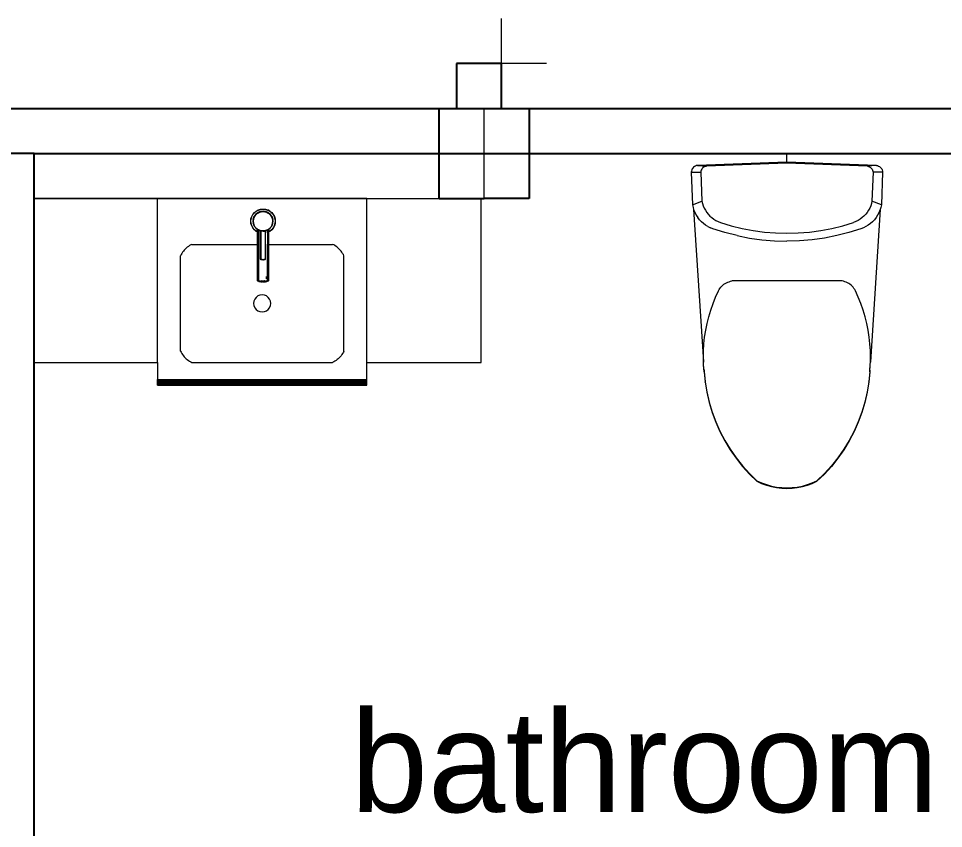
# Model space of a CAD drawing. Header units: metres. Extents: x 6.9 to 88.2, y -7.2 to 15.9.
# Drawn here: x 14.073 to 16.129, y 10.41 to 12.209 of the extents above; entities that cross this region are included whole.
import ezdxf
from ezdxf.enums import TextEntityAlignment as Align

# ---------------------------------------------------------------- set-up
doc = ezdxf.new("R2010")
doc.units = ezdxf.units.M
doc.layers.get('0').update_dxf_attribs({"lineweight": 9})
doc.layers.add('CASCO', color=86, linetype='Continuous', lineweight=5)
doc.layers.add('walls', color=6, linetype='Continuous')
doc.styles.add('COTA50', font='swissci.ttf', dxfattribs={"height": 0.09})

# ---------------------------------------------------------------- blocks, each defined once
blk = doc.blocks.new('h sd')
for p, q in [((14.6134, 11.7502), (14.3388, 11.7502)), ((14.3388, 11.7502), (14.3388, 11.3863)), ((15.0783, 11.7502), (14.6134, 11.7502)), ((14.6134, 11.3863), (14.6134, 11.7502)), ((15.0783, 11.3863), (15.0783, 11.7502)), ((15.0783, 11.7502), (15.3323, 11.7502)), ((15.3323, 11.3863), (15.3323, 11.7502)), ((14.825, 11.715), (14.8284, 11.7192)), ((14.8253, 11.7148), (14.8286, 11.7189)), ((14.8284, 11.7192), (14.8325, 11.7225)), ((14.8286, 11.7189), (14.8327, 11.7222)), ((14.8293, 11.7123), (14.832, 11.7161)), ((14.832, 11.7157), (14.8312, 11.7146)), ((14.8327, 11.7161), (14.8314, 11.7148)), ((14.832, 11.7155), (14.8314, 11.7148)), ((14.832, 11.7161), (14.8354, 11.7186)), ((14.8327, 11.7161), (14.832, 11.7155)), ((14.832, 11.7157), (14.832, 11.7161)), ((14.8322, 11.7159), (14.832, 11.7157)), ((14.832, 11.7155), (14.832, 11.7157)), ((14.8355, 11.7185), (14.8322, 11.7159)), ((14.8323, 11.7152), (14.833, 11.7157)), ((14.8325, 11.7225), (14.8372, 11.7251)), ((14.8327, 11.7222), (14.8373, 11.7247)), ((14.8345, 11.7175), (14.8327, 11.7161)), ((14.8334, 11.7168), (14.8327, 11.7161)), ((14.833, 11.7157), (14.8348, 11.7173)), ((14.833, 11.7157), (14.8337, 11.7165)), ((14.8345, 11.7175), (14.8334, 11.7168)), ((14.8337, 11.7165), (14.8348, 11.7173)), ((14.836, 11.7186), (14.8345, 11.7175)), ((14.8354, 11.7183), (14.8345, 11.7175)), ((14.8348, 11.7173), (14.8356, 11.7179)), ((14.8354, 11.7186), (14.8392, 11.7205)), ((14.836, 11.7186), (14.8354, 11.7183)), ((14.8366, 11.719), (14.8355, 11.7185)), ((14.8356, 11.7179), (14.8362, 11.7182)), ((14.8381, 11.7197), (14.836, 11.7186)), ((14.8366, 11.719), (14.836, 11.7186)), ((14.8362, 11.7182), (14.8383, 11.7194)), ((14.8362, 11.7182), (14.8368, 11.7186)), ((14.8381, 11.7197), (14.8366, 11.719)), ((14.8368, 11.7186), (14.8383, 11.7194)), ((14.8372, 11.7251), (14.8423, 11.7266)), ((14.8373, 11.7247), (14.8424, 11.7262)), ((14.8396, 11.7204), (14.8381, 11.7197)), ((14.8392, 11.7203), (14.8381, 11.7197)), ((14.8383, 11.7194), (14.8393, 11.7199)), ((14.8392, 11.7205), (14.8433, 11.7217)), ((14.8396, 11.7204), (14.8392, 11.7203)), ((14.8392, 11.7203), (14.8392, 11.7203)), ((14.8393, 11.7199), (14.8397, 11.72)), ((14.8398, 11.7205), (14.8396, 11.7204)), ((14.8397, 11.72), (14.8423, 11.7208)), ((14.8397, 11.72), (14.8402, 11.7202)), ((14.8412, 11.7209), (14.8398, 11.7205)), ((14.8401, 11.7206), (14.8398, 11.7205)), ((14.8412, 11.7209), (14.8401, 11.7206)), ((14.8402, 11.7202), (14.8423, 11.7208)), ((14.8421, 11.7212), (14.8412, 11.7209)), ((14.843, 11.7214), (14.8421, 11.7212)), ((14.8423, 11.7266), (14.8476, 11.7271)), ((14.8423, 11.7208), (14.8434, 11.7211)), ((14.8424, 11.7262), (14.8476, 11.7267)), ((14.8433, 11.7215), (14.843, 11.7214)), ((14.8433, 11.7217), (14.8476, 11.7221)), ((14.8433, 11.7215), (14.8433, 11.7215)), ((14.8434, 11.7215), (14.8433, 11.7215)), ((14.8434, 11.7215), (14.8438, 11.7216)), ((14.8434, 11.7211), (14.8436, 11.7211)), ((14.8436, 11.7211), (14.8438, 11.7212)), ((14.8476, 11.722), (14.8438, 11.7216)), ((14.8476, 11.7219), (14.8438, 11.7216)), ((14.8438, 11.7212), (14.8476, 11.7215)), ((14.8476, 11.7271), (14.8529, 11.7266)), ((14.8476, 11.7267), (14.8528, 11.7262)), ((14.8476, 11.7221), (14.8519, 11.7217)), ((14.8514, 11.7216), (14.8476, 11.722)), ((14.8514, 11.7216), (14.8476, 11.7219)), ((14.8476, 11.7215), (14.8514, 11.7212)), ((14.8514, 11.7216), (14.8518, 11.7215)), ((14.8514, 11.7212), (14.8516, 11.7211)), ((14.8516, 11.7211), (14.8518, 11.7211)), ((14.8519, 11.7215), (14.8518, 11.7215)), ((14.8518, 11.7211), (14.8529, 11.7208)), ((14.8519, 11.7217), (14.856, 11.7205)), ((14.8522, 11.7214), (14.8519, 11.7215)), ((14.8519, 11.7215), (14.8519, 11.7215)), ((14.8531, 11.7212), (14.8522, 11.7214)), ((14.8528, 11.7262), (14.8579, 11.7247)), ((14.8529, 11.7266), (14.858, 11.7251)), ((14.8529, 11.7208), (14.855, 11.7202)), ((14.8529, 11.7208), (14.8555, 11.72)), ((14.854, 11.7209), (14.8531, 11.7212)), ((14.8554, 11.7205), (14.854, 11.7209)), ((14.8551, 11.7206), (14.854, 11.7209)), ((14.855, 11.7202), (14.8555, 11.72)), ((14.8554, 11.7205), (14.8551, 11.7206)), ((14.8556, 11.7204), (14.8554, 11.7205)), ((14.8555, 11.72), (14.8559, 11.7199)), ((14.8572, 11.7197), (14.8556, 11.7204)), ((14.856, 11.7203), (14.8556, 11.7204)), ((14.8559, 11.7199), (14.8569, 11.7194)), ((14.856, 11.7205), (14.8599, 11.7186)), ((14.856, 11.7203), (14.856, 11.7205)), ((14.856, 11.7203), (14.856, 11.7203)), ((14.8572, 11.7197), (14.856, 11.7203)), ((14.8569, 11.7194), (14.8584, 11.7186)), ((14.8569, 11.7194), (14.8591, 11.7182)), ((14.8592, 11.7186), (14.8572, 11.7197)), ((14.8579, 11.7247), (14.8625, 11.7222)), ((14.8627, 11.7225), (14.858, 11.7251)), ((14.8584, 11.7186), (14.8591, 11.7182)), ((14.8586, 11.719), (14.8585, 11.7191)), ((14.8585, 11.7191), (14.8585, 11.7191)), ((14.8588, 11.7189), (14.8586, 11.719)), ((14.8597, 11.7185), (14.8588, 11.7189)), ((14.8591, 11.7182), (14.8596, 11.7179)), ((14.8607, 11.7175), (14.8592, 11.7186)), ((14.8599, 11.7183), (14.8592, 11.7186)), ((14.8596, 11.7179), (14.8604, 11.7173)), ((14.8599, 11.7184), (14.8597, 11.7185)), ((14.8599, 11.7186), (14.8632, 11.7161)), ((14.8599, 11.7184), (14.8599, 11.7186)), ((14.8599, 11.7183), (14.8599, 11.7184)), ((14.863, 11.7159), (14.8599, 11.7184)), ((14.8607, 11.7175), (14.8599, 11.7183)), ((14.8604, 11.7173), (14.8615, 11.7165)), ((14.8604, 11.7173), (14.8623, 11.7157)), ((14.8618, 11.7168), (14.8607, 11.7175)), ((14.8625, 11.7161), (14.8607, 11.7175)), ((14.8615, 11.7165), (14.8623, 11.7157)), ((14.8625, 11.7161), (14.8618, 11.7168)), ((14.8623, 11.7157), (14.8629, 11.7152)), ((14.8625, 11.7222), (14.8666, 11.7189)), ((14.8632, 11.7155), (14.8625, 11.7161)), ((14.8638, 11.7148), (14.8625, 11.7161)), ((14.8627, 11.7225), (14.8669, 11.7192)), ((14.8632, 11.7157), (14.863, 11.7159)), ((14.8632, 11.7161), (14.8659, 11.7123)), ((14.8632, 11.7157), (14.8632, 11.7161)), ((14.8632, 11.7155), (14.8632, 11.7157)), ((14.864, 11.7146), (14.8632, 11.7157)), ((14.8638, 11.7148), (14.8632, 11.7155)), ((14.8666, 11.7189), (14.8699, 11.7148)), ((14.8669, 11.7192), (14.8702, 11.715)), ((14.8204, 11.6999), (14.8209, 11.7052)), ((14.8209, 11.6946), (14.8204, 11.6999)), ((14.8208, 11.6999), (14.8213, 11.7051)), ((14.8213, 11.6947), (14.8208, 11.6999)), ((14.8209, 11.7052), (14.8225, 11.7103)), ((14.8213, 11.7051), (14.8228, 11.7102)), ((14.8225, 11.7103), (14.825, 11.715)), ((14.8228, 11.7102), (14.8253, 11.7148)), ((14.8259, 11.7037), (14.8256, 11.6999)), ((14.8256, 11.6999), (14.8259, 11.6961)), ((14.8256, 11.6999), (14.8258, 11.6999)), ((14.8262, 11.7048), (14.8258, 11.6999)), ((14.8258, 11.6999), (14.826, 11.6999)), ((14.8258, 11.6999), (14.8262, 11.6957)), ((14.8259, 11.7037), (14.826, 11.7048)), ((14.826, 11.704), (14.8259, 11.7037)), ((14.826, 11.6958), (14.8259, 11.6961)), ((14.826, 11.7048), (14.8272, 11.7087)), ((14.826, 11.7042), (14.826, 11.7048)), ((14.8262, 11.7048), (14.826, 11.7042)), ((14.826, 11.7042), (14.826, 11.704)), ((14.826, 11.6999), (14.8263, 11.7037)), ((14.8263, 11.6962), (14.826, 11.6999)), ((14.826, 11.6956), (14.826, 11.6958)), ((14.8263, 11.6945), (14.826, 11.6956)), ((14.8274, 11.7086), (14.8262, 11.7048)), ((14.8263, 11.7054), (14.8262, 11.7048)), ((14.8262, 11.6957), (14.8274, 11.6916)), ((14.8271, 11.7079), (14.8263, 11.7054)), ((14.8269, 11.7074), (14.8263, 11.7054)), ((14.8263, 11.7037), (14.8264, 11.7039)), ((14.8264, 11.6959), (14.8263, 11.6962)), ((14.8264, 11.7041), (14.8267, 11.7052)), ((14.8264, 11.7039), (14.8264, 11.7041)), ((14.8264, 11.6957), (14.8264, 11.6959)), ((14.8267, 11.6946), (14.8264, 11.6957)), ((14.8267, 11.7052), (14.8275, 11.7078)), ((14.8267, 11.7052), (14.8273, 11.7073)), ((14.8271, 11.7079), (14.8269, 11.7074)), ((14.8274, 11.7086), (14.8271, 11.7079)), ((14.8272, 11.7084), (14.8271, 11.7079)), ((14.8272, 11.7087), (14.8285, 11.7109)), ((14.8278, 11.7094), (14.8272, 11.7084)), ((14.8273, 11.7073), (14.8275, 11.7078)), ((14.8295, 11.7122), (14.8274, 11.7086)), ((14.8278, 11.7094), (14.8274, 11.7086)), ((14.8275, 11.7078), (14.8276, 11.7082)), ((14.8276, 11.7082), (14.8281, 11.7092)), ((14.829, 11.7116), (14.8278, 11.7094)), ((14.8285, 11.7109), (14.8278, 11.7094)), ((14.8281, 11.7092), (14.8293, 11.7114)), ((14.8281, 11.7092), (14.8289, 11.7107)), ((14.8285, 11.7109), (14.8293, 11.7123)), ((14.829, 11.7116), (14.8285, 11.7109)), ((14.8289, 11.7107), (14.8293, 11.7114)), ((14.8299, 11.713), (14.829, 11.7116)), ((14.8293, 11.7122), (14.829, 11.7116)), ((14.8299, 11.713), (14.8293, 11.7122)), ((14.8293, 11.7114), (14.8296, 11.7119)), ((14.8308, 11.714), (14.8295, 11.7122)), ((14.8296, 11.7119), (14.8303, 11.7127)), ((14.8304, 11.7136), (14.8299, 11.713)), ((14.8303, 11.7127), (14.8318, 11.7146)), ((14.8303, 11.7127), (14.831, 11.7138)), ((14.8312, 11.7145), (14.8304, 11.7136)), ((14.8307, 11.7141), (14.8304, 11.7136)), ((14.8312, 11.7145), (14.8307, 11.7141)), ((14.831, 11.7138), (14.8318, 11.7146)), ((14.8314, 11.7148), (14.8312, 11.7146)), ((14.8312, 11.7146), (14.8312, 11.7146)), ((14.8312, 11.7146), (14.8312, 11.7145)), ((14.8318, 11.7146), (14.8323, 11.7152)), ((14.8629, 11.7152), (14.8634, 11.7146)), ((14.8634, 11.7146), (14.8642, 11.7138)), ((14.8634, 11.7146), (14.865, 11.7127)), ((14.864, 11.7146), (14.8638, 11.7148)), ((14.8645, 11.7141), (14.864, 11.7146)), ((14.8644, 11.714), (14.864, 11.7146)), ((14.8642, 11.7138), (14.865, 11.7127)), ((14.8658, 11.7122), (14.8644, 11.714)), ((14.8653, 11.713), (14.8644, 11.714)), ((14.8653, 11.713), (14.8645, 11.7141)), ((14.865, 11.7127), (14.8656, 11.7119)), ((14.8663, 11.7116), (14.8653, 11.713)), ((14.8659, 11.7122), (14.8653, 11.713)), ((14.8656, 11.7119), (14.8659, 11.7114)), ((14.8678, 11.7086), (14.8658, 11.7122)), ((14.8659, 11.7123), (14.8667, 11.7109)), ((14.8663, 11.7116), (14.8659, 11.7122)), ((14.8659, 11.7114), (14.8663, 11.7107)), ((14.8659, 11.7114), (14.8671, 11.7092)), ((14.8667, 11.7109), (14.8663, 11.7116)), ((14.8674, 11.7094), (14.8663, 11.7116)), ((14.8663, 11.7107), (14.8671, 11.7092)), ((14.8667, 11.7109), (14.868, 11.7087)), ((14.8674, 11.7094), (14.8667, 11.7109)), ((14.8671, 11.7092), (14.8676, 11.7082)), ((14.8678, 11.7086), (14.8674, 11.7094)), ((14.868, 11.7084), (14.8674, 11.7094)), ((14.8676, 11.7082), (14.8677, 11.7078)), ((14.8677, 11.7078), (14.8679, 11.7073)), ((14.8677, 11.7078), (14.8685, 11.7052)), ((14.869, 11.7048), (14.8678, 11.7086)), ((14.8681, 11.7079), (14.8678, 11.7086)), ((14.8678, 11.6916), (14.869, 11.6957)), ((14.8679, 11.7073), (14.8685, 11.7052)), ((14.868, 11.7087), (14.8692, 11.7048)), ((14.868, 11.7084), (14.868, 11.7087)), ((14.8681, 11.7079), (14.868, 11.7084)), ((14.8683, 11.7074), (14.8681, 11.7079)), ((14.8689, 11.7054), (14.8681, 11.7079)), ((14.8689, 11.7054), (14.8683, 11.7074)), ((14.8685, 11.7052), (14.8688, 11.7041)), ((14.8688, 11.6957), (14.8685, 11.6946)), ((14.8688, 11.7041), (14.8692, 11.6999)), ((14.8689, 11.6962), (14.8688, 11.6959)), ((14.8688, 11.6959), (14.8688, 11.6957)), ((14.869, 11.7048), (14.8689, 11.7054)), ((14.8692, 11.6999), (14.8689, 11.6962)), ((14.8689, 11.6945), (14.8692, 11.6956)), ((14.8691, 11.7042), (14.869, 11.7048)), ((14.8692, 11.7042), (14.869, 11.7048)), ((14.8692, 11.7042), (14.869, 11.7048)), ((14.869, 11.6957), (14.8694, 11.6999)), ((14.8692, 11.7042), (14.8692, 11.7048)), ((14.8692, 11.7048), (14.8693, 11.7037)), ((14.8693, 11.704), (14.8692, 11.7042)), ((14.8692, 11.6956), (14.8693, 11.6958)), ((14.8693, 11.7037), (14.8693, 11.704)), ((14.8697, 11.6999), (14.8693, 11.7037)), ((14.8693, 11.6961), (14.8697, 11.6999)), ((14.8693, 11.6958), (14.8693, 11.6961)), ((14.8699, 11.7148), (14.8724, 11.7102)), ((14.8702, 11.715), (14.8728, 11.7103)), ((14.8724, 11.7102), (14.8739, 11.7051)), ((14.8728, 11.7103), (14.8743, 11.7052)), ((14.8739, 11.7051), (14.8744, 11.6999)), ((14.8744, 11.6999), (14.8739, 11.6947)), ((14.8743, 11.7052), (14.8748, 11.6999)), ((14.8748, 11.6999), (14.8743, 11.6946)), ((14.8225, 11.6895), (14.8209, 11.6946)), ((14.8228, 11.6896), (14.8213, 11.6947)), ((14.8225, 11.6895), (14.825, 11.6848)), ((14.8253, 11.685), (14.8228, 11.6896)), ((14.8284, 11.6807), (14.825, 11.6848)), ((14.8286, 11.681), (14.8253, 11.685)), ((14.8263, 11.6945), (14.8269, 11.6924)), ((14.8271, 11.6919), (14.8263, 11.6945)), ((14.8273, 11.6925), (14.8267, 11.6946)), ((14.8275, 11.692), (14.8267, 11.6946)), ((14.8269, 11.6924), (14.8271, 11.6919)), ((14.8271, 11.6919), (14.8278, 11.6905)), ((14.8272, 11.6915), (14.8271, 11.6919)), ((14.8278, 11.6905), (14.8272, 11.6915)), ((14.8275, 11.692), (14.8273, 11.6925)), ((14.8274, 11.6916), (14.8295, 11.6878)), ((14.8276, 11.6916), (14.8275, 11.692)), ((14.8281, 11.6906), (14.8276, 11.6916)), ((14.8278, 11.6905), (14.8285, 11.6889)), ((14.829, 11.6882), (14.8278, 11.6905)), ((14.8289, 11.6891), (14.8281, 11.6906)), ((14.8293, 11.6885), (14.8281, 11.6906)), ((14.8325, 11.6773), (14.8284, 11.6807)), ((14.8285, 11.6889), (14.829, 11.6882)), ((14.8327, 11.6776), (14.8286, 11.681)), ((14.8293, 11.6885), (14.8289, 11.6891)), ((14.829, 11.6882), (14.8299, 11.6869)), ((14.8293, 11.6877), (14.829, 11.6882)), ((14.8296, 11.6879), (14.8293, 11.6885)), ((14.8299, 11.6869), (14.8293, 11.6877)), ((14.8295, 11.6878), (14.8322, 11.6845)), ((14.8297, 11.6878), (14.8296, 11.6879)), ((14.8297, 11.6878), (14.8296, 11.6879)), ((14.8303, 11.6871), (14.8297, 11.6878)), ((14.8299, 11.6869), (14.8307, 11.6857)), ((14.8315, 11.685), (14.8299, 11.6869)), ((14.8303, 11.687), (14.8303, 11.6871)), ((14.831, 11.686), (14.8303, 11.687)), ((14.8317, 11.6853), (14.8303, 11.687)), ((14.8307, 11.6857), (14.8315, 11.685)), ((14.8317, 11.6853), (14.831, 11.686)), ((14.8315, 11.685), (14.8327, 11.6838)), ((14.832, 11.6843), (14.8315, 11.685)), ((14.8318, 11.6853), (14.8317, 11.6853)), ((14.8323, 11.6846), (14.8318, 11.6853)), ((14.8327, 11.6838), (14.832, 11.6843)), ((14.8322, 11.6845), (14.8345, 11.6826)), ((14.833, 11.6841), (14.8323, 11.6846)), ((14.8323, 11.6846), (14.8323, 11.6846)), ((14.8345, 11.6762), (14.8325, 11.6773)), ((14.8327, 11.6838), (14.8334, 11.683)), ((14.8345, 11.6823), (14.8327, 11.6838)), ((14.8345, 11.6767), (14.8327, 11.6776)), ((14.833, 11.684), (14.833, 11.6841)), ((14.8337, 11.6833), (14.833, 11.684)), ((14.8345, 11.6828), (14.833, 11.684)), ((14.8334, 11.683), (14.8345, 11.6823)), ((14.8345, 11.6828), (14.8337, 11.6833)), ((14.8345, 11.6828), (14.8345, 11.6828)), ((14.8345, 11.6828), (14.8345, 11.6826)), ((14.8348, 11.6826), (14.8345, 11.6828)), ((14.8345, 11.6826), (14.8355, 11.6818)), ((14.8345, 11.6826), (14.8345, 11.6823)), ((14.8345, 11.6823), (14.8346, 11.6822)), ((14.8345, 11.6823), (14.8345, 11.6767)), ((14.8352, 11.6763), (14.8345, 11.6767)), ((14.8345, 11.6767), (14.8345, 11.6762)), ((14.8352, 11.6758), (14.8345, 11.6762)), ((14.8345, 11.6762), (14.8345, 11.6486)), ((14.8346, 11.6822), (14.8359, 11.6813)), ((14.8354, 11.6816), (14.8346, 11.6822)), ((14.8356, 11.6819), (14.8348, 11.6826)), ((14.8359, 11.6813), (14.8354, 11.6816)), ((14.8355, 11.6818), (14.8375, 11.6807)), ((14.8362, 11.6816), (14.8356, 11.6819)), ((14.8359, 11.6813), (14.8366, 11.6808)), ((14.8375, 11.6804), (14.8359, 11.6813)), ((14.8368, 11.6812), (14.8362, 11.6816)), ((14.8362, 11.6816), (14.8362, 11.6816)), ((14.8375, 11.6809), (14.8362, 11.6816)), ((14.8373, 11.6751), (14.8362, 11.6757)), ((14.8372, 11.6748), (14.8362, 11.6753)), ((14.8366, 11.6808), (14.8375, 11.6804)), ((14.8375, 11.6809), (14.8368, 11.6812)), ((14.8375, 11.6747), (14.8372, 11.6748)), ((14.8375, 11.6751), (14.8373, 11.6751)), ((14.8381, 11.6805), (14.8375, 11.6809)), ((14.8381, 11.6805), (14.8375, 11.6809)), ((14.8375, 11.6809), (14.8375, 11.6809)), ((14.8375, 11.6809), (14.8375, 11.6807)), ((14.8375, 11.6807), (14.8393, 11.6797)), ((14.8375, 11.6804), (14.8375, 11.6807)), ((14.8375, 11.6804), (14.8381, 11.6801)), ((14.8375, 11.6804), (14.8375, 11.6751)), ((14.8386, 11.6748), (14.8375, 11.6751)), ((14.8375, 11.6751), (14.8375, 11.6747)), ((14.8386, 11.6743), (14.8375, 11.6747)), ((14.8375, 11.6747), (14.8375, 11.6486)), ((14.8383, 11.6805), (14.8381, 11.6805)), ((14.8381, 11.6801), (14.8396, 11.6794)), ((14.8392, 11.6795), (14.8381, 11.6801)), ((14.8393, 11.6799), (14.8383, 11.6805)), ((14.8396, 11.6794), (14.8392, 11.6795)), ((14.8397, 11.6798), (14.8393, 11.6799)), ((14.8393, 11.6799), (14.8393, 11.6799)), ((14.8393, 11.6797), (14.8414, 11.6791)), ((14.8396, 11.6794), (14.8396, 11.6794)), ((14.8396, 11.6794), (14.8401, 11.6792)), ((14.8414, 11.6788), (14.8396, 11.6794)), ((14.8398, 11.6798), (14.8397, 11.6798)), ((14.8402, 11.6796), (14.8398, 11.6798)), ((14.8414, 11.6793), (14.8398, 11.6798)), ((14.8401, 11.6792), (14.8414, 11.6788)), ((14.8414, 11.6793), (14.8402, 11.6796)), ((14.8415, 11.6792), (14.8414, 11.6793)), ((14.8414, 11.6793), (14.8414, 11.6791)), ((14.8414, 11.6791), (14.8415, 11.679)), ((14.8414, 11.6788), (14.8414, 11.6791)), ((14.8414, 11.6788), (14.8414, 11.6157)), ((14.8428, 11.6784), (14.8414, 11.6788)), ((14.8423, 11.679), (14.8415, 11.6792)), ((14.8418, 11.679), (14.8428, 11.6787)), ((14.8428, 11.6789), (14.8423, 11.679)), ((14.8433, 11.6787), (14.8428, 11.6789)), ((14.8428, 11.6789), (14.8428, 11.6787)), ((14.8428, 11.6787), (14.8433, 11.6785)), ((14.8428, 11.6787), (14.8428, 11.6784)), ((14.8433, 11.6783), (14.8428, 11.6784)), ((14.8428, 11.6784), (14.8428, 11.6152)), ((14.8434, 11.6787), (14.8433, 11.6787)), ((14.8434, 11.6783), (14.8433, 11.6783)), ((14.8433, 11.6783), (14.8434, 11.6783)), ((14.8476, 11.6783), (14.8434, 11.6787)), ((14.8434, 11.6783), (14.8476, 11.6779)), ((14.8515, 11.6787), (14.8476, 11.6783)), ((14.8476, 11.6779), (14.8515, 11.6782)), ((14.8516, 11.6787), (14.8515, 11.6787)), ((14.8515, 11.6785), (14.8519, 11.6785)), ((14.8517, 11.6783), (14.8515, 11.6782)), ((14.8518, 11.6787), (14.8516, 11.6787)), ((14.8519, 11.6783), (14.8517, 11.6783)), ((14.8521, 11.6788), (14.8518, 11.6787)), ((14.8519, 11.6785), (14.8521, 11.6786)), ((14.8521, 11.6784), (14.8519, 11.6783)), ((14.8531, 11.6791), (14.8521, 11.6788)), ((14.8521, 11.6788), (14.8521, 11.6786)), ((14.8521, 11.6786), (14.8527, 11.6787)), ((14.8535, 11.6787), (14.8521, 11.6784)), ((14.8521, 11.6786), (14.8521, 11.6784)), ((14.8521, 11.6784), (14.8521, 11.6152)), ((14.8535, 11.6792), (14.8531, 11.6791)), ((14.8531, 11.6789), (14.8535, 11.679)), ((14.8555, 11.6798), (14.8535, 11.6792)), ((14.8535, 11.679), (14.856, 11.6797)), ((14.855, 11.6796), (14.8535, 11.6792)), ((14.8556, 11.6794), (14.8535, 11.6787)), ((14.8535, 11.6787), (14.8551, 11.6792)), ((14.8535, 11.679), (14.8535, 11.6792)), ((14.8535, 11.6787), (14.8535, 11.679)), ((14.8535, 11.6157), (14.8535, 11.6787)), ((14.8555, 11.6798), (14.855, 11.6796)), ((14.8551, 11.6792), (14.8556, 11.6794)), ((14.8559, 11.6799), (14.8555, 11.6798)), ((14.8556, 11.6794), (14.8571, 11.6801)), ((14.856, 11.6795), (14.8556, 11.6794)), ((14.8575, 11.6808), (14.8559, 11.6799)), ((14.856, 11.6797), (14.8575, 11.6806)), ((14.8571, 11.6801), (14.856, 11.6795)), ((14.8575, 11.675), (14.8563, 11.6747)), ((14.8575, 11.6746), (14.8563, 11.6742)), ((14.8575, 11.6803), (14.8571, 11.6801)), ((14.8575, 11.6806), (14.8597, 11.6818)), ((14.8591, 11.6816), (14.8575, 11.6808)), ((14.8593, 11.6813), (14.8575, 11.6803)), ((14.8584, 11.6812), (14.8575, 11.6808)), ((14.8575, 11.6803), (14.8586, 11.6808)), ((14.8575, 11.6808), (14.8575, 11.6806)), ((14.8575, 11.6803), (14.8575, 11.6806)), ((14.8575, 11.6803), (14.8575, 11.675)), ((14.8575, 11.675), (14.8575, 11.6746)), ((14.8575, 11.6746), (14.8575, 11.6486)), ((14.8591, 11.6816), (14.8584, 11.6812)), ((14.8586, 11.6808), (14.8593, 11.6813)), ((14.8605, 11.6765), (14.8587, 11.6756)), ((14.8605, 11.6761), (14.8587, 11.6751)), ((14.8596, 11.6819), (14.8591, 11.6816)), ((14.8593, 11.6813), (14.8605, 11.6821)), ((14.8599, 11.6816), (14.8593, 11.6813)), ((14.8605, 11.6826), (14.8596, 11.6819)), ((14.8597, 11.6818), (14.8605, 11.6824)), ((14.8605, 11.6821), (14.8599, 11.6816)), ((14.8605, 11.6824), (14.863, 11.6845)), ((14.8623, 11.6841), (14.8605, 11.6826)), ((14.8615, 11.6833), (14.8605, 11.6826)), ((14.8605, 11.6824), (14.8605, 11.6826)), ((14.8605, 11.6821), (14.8605, 11.6824)), ((14.8607, 11.6822), (14.8605, 11.6821)), ((14.8605, 11.6765), (14.8605, 11.6821)), ((14.8625, 11.6776), (14.8605, 11.6765)), ((14.8627, 11.6773), (14.8605, 11.6761)), ((14.8605, 11.6761), (14.8605, 11.6765)), ((14.8605, 11.6486), (14.8605, 11.6761)), ((14.8625, 11.6838), (14.8607, 11.6822)), ((14.8607, 11.6822), (14.8618, 11.683)), ((14.8623, 11.6841), (14.8615, 11.6833)), ((14.8618, 11.683), (14.8625, 11.6838)), ((14.8629, 11.6846), (14.8623, 11.6841)), ((14.8625, 11.6838), (14.8637, 11.685)), ((14.8632, 11.6843), (14.8625, 11.6838)), ((14.8666, 11.681), (14.8625, 11.6776)), ((14.8669, 11.6807), (14.8627, 11.6773)), ((14.8634, 11.6853), (14.8629, 11.6846)), ((14.863, 11.6845), (14.8658, 11.6878)), ((14.8637, 11.685), (14.8632, 11.6843)), ((14.865, 11.6871), (14.8634, 11.6853)), ((14.8642, 11.686), (14.8634, 11.6853)), ((14.8653, 11.6869), (14.8637, 11.685)), ((14.8637, 11.685), (14.8645, 11.6857)), ((14.865, 11.6871), (14.8642, 11.686)), ((14.8645, 11.6857), (14.8653, 11.6869)), ((14.8656, 11.6879), (14.865, 11.6871)), ((14.8653, 11.6869), (14.8662, 11.6882)), ((14.8659, 11.6877), (14.8653, 11.6869)), ((14.8659, 11.6885), (14.8656, 11.6879)), ((14.8658, 11.6878), (14.8678, 11.6916)), ((14.8671, 11.6906), (14.8659, 11.6885)), ((14.8663, 11.6891), (14.8659, 11.6885)), ((14.8662, 11.6882), (14.8659, 11.6877)), ((14.8674, 11.6904), (14.8662, 11.6882)), ((14.8662, 11.6882), (14.8667, 11.6889)), ((14.8671, 11.6906), (14.8663, 11.6891)), ((14.8699, 11.685), (14.8666, 11.681)), ((14.8667, 11.6889), (14.8674, 11.6904)), ((14.8702, 11.6848), (14.8669, 11.6807)), ((14.8676, 11.6916), (14.8671, 11.6906)), ((14.8674, 11.6904), (14.8681, 11.6919)), ((14.868, 11.6915), (14.8674, 11.6904)), ((14.8677, 11.692), (14.8676, 11.6916)), ((14.8685, 11.6946), (14.8677, 11.692)), ((14.8679, 11.6925), (14.8677, 11.692)), ((14.8685, 11.6946), (14.8679, 11.6925)), ((14.8681, 11.6919), (14.868, 11.6915)), ((14.8689, 11.6945), (14.8681, 11.6919)), ((14.8681, 11.6919), (14.8683, 11.6924)), ((14.8683, 11.6924), (14.8689, 11.6945)), ((14.8724, 11.6896), (14.8699, 11.685)), ((14.8728, 11.6895), (14.8702, 11.6848)), ((14.8739, 11.6947), (14.8724, 11.6896)), ((14.8743, 11.6946), (14.8728, 11.6895)), ((14.6706, 11.6336), (14.6688, 11.6312)), ((14.6726, 11.636), (14.6706, 11.6336)), ((14.6747, 11.6382), (14.6726, 11.636)), ((14.6769, 11.6403), (14.6747, 11.6382)), ((14.6793, 11.6422), (14.6769, 11.6403)), ((14.6817, 11.6441), (14.6793, 11.6422)), ((14.6843, 11.6457), (14.6817, 11.6441)), ((14.6869, 11.6473), (14.6843, 11.6457)), ((14.6896, 11.6486), (14.6869, 11.6473)), ((14.6896, 11.6486), (14.8345, 11.6486)), ((14.8345, 11.6486), (14.8352, 11.6486)), ((14.8345, 11.6486), (14.8345, 11.5682)), ((14.8362, 11.6486), (14.8375, 11.6486)), ((14.8375, 11.6486), (14.8386, 11.6486)), ((14.8375, 11.6486), (14.8375, 11.5677)), ((14.8563, 11.6486), (14.8575, 11.6486)), ((14.8575, 11.5677), (14.8575, 11.6486)), ((14.8587, 11.6486), (14.8605, 11.6486)), ((14.8605, 11.6486), (15.0021, 11.6486)), ((14.8605, 11.5682), (14.8605, 11.6486)), ((15.0048, 11.6473), (15.0021, 11.6486)), ((15.0074, 11.6457), (15.0048, 11.6473)), ((15.01, 11.6441), (15.0074, 11.6457)), ((15.0124, 11.6422), (15.01, 11.6441)), ((15.0148, 11.6403), (15.0124, 11.6422)), ((15.017, 11.6382), (15.0148, 11.6403)), ((15.0191, 11.636), (15.017, 11.6382)), ((15.0211, 11.6336), (15.0191, 11.636)), ((15.0229, 11.6312), (15.0211, 11.6336)), ((14.6656, 11.626), (14.6642, 11.6232)), ((14.6642, 11.4117), (14.6642, 11.6232)), ((14.6671, 11.6286), (14.6656, 11.626)), ((14.6688, 11.6312), (14.6671, 11.6286)), ((14.8415, 11.6156), (14.8414, 11.6157)), ((14.8415, 11.6156), (14.8417, 11.6155)), ((14.8415, 11.6156), (14.8427, 11.6153)), ((14.8418, 11.6154), (14.8417, 11.6155)), ((14.8425, 11.6152), (14.8418, 11.6154)), ((14.8425, 11.6152), (14.8427, 11.6151)), ((14.8427, 11.6153), (14.8428, 11.6152)), ((14.8427, 11.6151), (14.8427, 11.6151)), ((14.8428, 11.6151), (14.8427, 11.6151)), ((14.8428, 11.6151), (14.8427, 11.6151)), ((14.8428, 11.6152), (14.843, 11.6152)), ((14.8429, 11.6151), (14.8428, 11.6152)), ((14.8428, 11.6151), (14.8429, 11.6151)), ((14.8429, 11.6151), (14.8428, 11.6151)), ((14.8429, 11.6151), (14.843, 11.6151)), ((14.843, 11.6152), (14.8431, 11.6151)), ((14.843, 11.6151), (14.8431, 11.6151)), ((14.8431, 11.615), (14.843, 11.6151)), ((14.8431, 11.6151), (14.8431, 11.615)), ((14.8433, 11.6149), (14.8431, 11.615)), ((14.8433, 11.6149), (14.8433, 11.615)), ((14.8433, 11.615), (14.8434, 11.6149)), ((14.8433, 11.615), (14.8434, 11.6149)), ((14.8434, 11.6149), (14.8434, 11.6149)), ((14.8434, 11.6149), (14.8438, 11.6148)), ((14.8434, 11.6149), (14.8434, 11.6149)), ((14.8438, 11.6148), (14.844, 11.6148)), ((14.8438, 11.6148), (14.8438, 11.6148)), ((14.844, 11.6148), (14.8438, 11.6148)), ((14.8448, 11.6147), (14.844, 11.6148)), ((14.844, 11.6148), (14.8448, 11.6147)), ((14.844, 11.6148), (14.8448, 11.6147)), ((14.8457, 11.6146), (14.8448, 11.6147)), ((14.8457, 11.6146), (14.8448, 11.6147)), ((14.8466, 11.6145), (14.8457, 11.6146)), ((14.8457, 11.6146), (14.8466, 11.6145)), ((14.8475, 11.6145), (14.8466, 11.6145)), ((14.8475, 11.6145), (14.8466, 11.6145)), ((14.8484, 11.6145), (14.8475, 11.6145)), ((14.8475, 11.6145), (14.8484, 11.6145)), ((14.8484, 11.6145), (14.8492, 11.6146)), ((14.8492, 11.6146), (14.8484, 11.6145)), ((14.8501, 11.6147), (14.8492, 11.6146)), ((14.8492, 11.6146), (14.8501, 11.6147)), ((14.8501, 11.6147), (14.8509, 11.6148)), ((14.8509, 11.6148), (14.8501, 11.6147)), ((14.8511, 11.6148), (14.8509, 11.6148)), ((14.8509, 11.6148), (14.8511, 11.6148)), ((14.8515, 11.6149), (14.8511, 11.6148)), ((14.8511, 11.6148), (14.8511, 11.6148)), ((14.8516, 11.6149), (14.8515, 11.6149)), ((14.8515, 11.6149), (14.8516, 11.6149)), ((14.8516, 11.6149), (14.8518, 11.615)), ((14.8516, 11.6149), (14.8516, 11.615)), ((14.8516, 11.615), (14.8516, 11.6149)), ((14.8516, 11.6149), (14.8516, 11.615)), ((14.8519, 11.6152), (14.8518, 11.6151)), ((14.8518, 11.6151), (14.852, 11.6151)), ((14.852, 11.6151), (14.8518, 11.615)), ((14.8518, 11.615), (14.8518, 11.6151)), ((14.8521, 11.6152), (14.8519, 11.6152)), ((14.852, 11.6151), (14.8521, 11.6152)), ((14.852, 11.6151), (14.852, 11.6151)), ((14.852, 11.6151), (14.8521, 11.6151)), ((14.8521, 11.6151), (14.852, 11.6151)), ((14.8522, 11.6153), (14.8521, 11.6152)), ((14.8521, 11.6151), (14.8522, 11.6151)), ((14.8522, 11.6151), (14.8521, 11.6151)), ((14.8522, 11.6153), (14.8534, 11.6156)), ((14.8523, 11.6151), (14.8522, 11.6151)), ((14.8525, 11.6152), (14.8523, 11.6151)), ((14.8525, 11.6152), (14.8531, 11.6154)), ((14.8532, 11.6155), (14.8531, 11.6154)), ((14.8532, 11.6155), (14.8534, 11.6156)), ((14.8535, 11.6157), (14.8534, 11.6156)), ((15.0246, 11.6286), (15.0229, 11.6312)), ((15.0261, 11.626), (15.0246, 11.6286)), ((15.0275, 11.6232), (15.0261, 11.626)), ((15.0275, 11.4117), (15.0275, 11.6232)), ((14.8553, 11.5761), (14.855, 11.577)), ((14.855, 11.5767), (14.8553, 11.5759)), ((14.855, 11.5764), (14.8552, 11.5759)), ((14.8553, 11.5729), (14.855, 11.572)), ((14.8552, 11.5729), (14.855, 11.5724)), ((14.855, 11.5723), (14.855, 11.5724)), ((14.8552, 11.5759), (14.8553, 11.5744)), ((14.8553, 11.5744), (14.8552, 11.5729)), ((14.8552, 11.5729), (14.8553, 11.5731)), ((14.8553, 11.5759), (14.8553, 11.5761)), ((14.8554, 11.5746), (14.8553, 11.5759)), ((14.8553, 11.5731), (14.8554, 11.5744)), ((14.8553, 11.5731), (14.8553, 11.5729)), ((14.8554, 11.5745), (14.8554, 11.5746)), ((14.8554, 11.5744), (14.8554, 11.5745)), ((14.8345, 11.5682), (14.8347, 11.5683)), ((14.8347, 11.5681), (14.8345, 11.5682)), ((14.8347, 11.5683), (14.8352, 11.5682)), ((14.8351, 11.5678), (14.8347, 11.5681)), ((14.8352, 11.5678), (14.8351, 11.5678)), ((14.8352, 11.5682), (14.8362, 11.568)), ((14.8352, 11.5678), (14.8353, 11.5679)), ((14.8362, 11.5674), (14.8352, 11.5678)), ((14.8353, 11.5676), (14.8352, 11.5678)), ((14.8352, 11.5678), (14.8352, 11.5678)), ((14.8353, 11.5679), (14.8358, 11.5678)), ((14.8358, 11.5674), (14.8353, 11.5676)), ((14.8358, 11.5678), (14.8367, 11.5676)), ((14.8367, 11.567), (14.8358, 11.5674)), ((14.8362, 11.568), (14.8371, 11.5678)), ((14.8371, 11.567), (14.8362, 11.5674)), ((14.8367, 11.5676), (14.8375, 11.5674)), ((14.8375, 11.5667), (14.8367, 11.567)), ((14.8371, 11.5678), (14.8375, 11.5677)), ((14.8375, 11.5669), (14.8371, 11.567)), ((14.8375, 11.5677), (14.8378, 11.5676)), ((14.8377, 11.5674), (14.8375, 11.5677)), ((14.8375, 11.5677), (14.8375, 11.5674)), ((14.8375, 11.5674), (14.8377, 11.5674)), ((14.8375, 11.5674), (14.8375, 11.5669)), ((14.8377, 11.5665), (14.8375, 11.5669)), ((14.8378, 11.5668), (14.8375, 11.5669)), ((14.8377, 11.5665), (14.8375, 11.5667)), ((14.8377, 11.5674), (14.8386, 11.5671)), ((14.8377, 11.5674), (14.838, 11.5674)), ((14.838, 11.5665), (14.8377, 11.5665)), ((14.8377, 11.5665), (14.8386, 11.5662)), ((14.838, 11.5674), (14.8378, 11.5676)), ((14.8378, 11.5668), (14.838, 11.5665)), ((14.838, 11.5674), (14.8386, 11.5671)), ((14.838, 11.5665), (14.8386, 11.5663)), ((14.8386, 11.5671), (14.84, 11.5668)), ((14.8399, 11.5668), (14.8386, 11.5671)), ((14.8386, 11.5663), (14.84, 11.566)), ((14.8399, 11.5659), (14.8386, 11.5662)), ((14.8399, 11.5668), (14.8417, 11.5665)), ((14.8399, 11.5659), (14.8417, 11.5657)), ((14.8417, 11.5666), (14.84, 11.5668)), ((14.8417, 11.5658), (14.84, 11.566)), ((14.8436, 11.5664), (14.8417, 11.5666)), ((14.8436, 11.5663), (14.8417, 11.5665)), ((14.8436, 11.5655), (14.8417, 11.5658)), ((14.8436, 11.5655), (14.8417, 11.5657)), ((14.8455, 11.5663), (14.8436, 11.5664)), ((14.8436, 11.5663), (14.8455, 11.5662)), ((14.8455, 11.5654), (14.8436, 11.5655)), ((14.8436, 11.5655), (14.8455, 11.5654)), ((14.8446, 11.5672), (14.844, 11.5676)), ((14.8447, 11.5673), (14.8442, 11.5676)), ((14.8445, 11.5675), (14.8446, 11.5675)), ((14.8446, 11.5675), (14.8461, 11.567)), ((14.8461, 11.5668), (14.8446, 11.5672)), ((14.8461, 11.5669), (14.8447, 11.5673)), ((14.8475, 11.5662), (14.8455, 11.5663)), ((14.8475, 11.5661), (14.8455, 11.5662)), ((14.8475, 11.5653), (14.8455, 11.5654)), ((14.8475, 11.5654), (14.8455, 11.5654)), ((14.8461, 11.567), (14.8476, 11.5669)), ((14.8476, 11.5667), (14.8461, 11.5669)), ((14.8476, 11.5666), (14.8461, 11.5668)), ((14.8494, 11.5663), (14.8475, 11.5662)), ((14.8475, 11.5661), (14.8494, 11.5662)), ((14.8494, 11.5654), (14.8475, 11.5654)), ((14.8475, 11.5653), (14.8494, 11.5654)), ((14.8476, 11.5669), (14.8491, 11.567)), ((14.8491, 11.5669), (14.8476, 11.5667)), ((14.8491, 11.5668), (14.8476, 11.5666)), ((14.8491, 11.567), (14.8506, 11.5675)), ((14.8506, 11.5673), (14.8491, 11.5669)), ((14.8506, 11.5672), (14.8491, 11.5668)), ((14.8513, 11.5664), (14.8494, 11.5663)), ((14.8513, 11.5663), (14.8494, 11.5662)), ((14.8494, 11.5654), (14.8513, 11.5655)), ((14.8513, 11.5655), (14.8494, 11.5654)), ((14.8506, 11.5675), (14.8508, 11.5676)), ((14.8513, 11.5676), (14.8506, 11.5672)), ((14.8511, 11.5676), (14.8506, 11.5673)), ((14.8533, 11.5666), (14.8513, 11.5664)), ((14.8513, 11.5663), (14.8533, 11.5665)), ((14.8533, 11.5658), (14.8513, 11.5655)), ((14.8513, 11.5655), (14.8533, 11.5657)), ((14.855, 11.5668), (14.8533, 11.5666)), ((14.855, 11.5668), (14.8533, 11.5665)), ((14.855, 11.566), (14.8533, 11.5658)), ((14.8533, 11.5657), (14.855, 11.5659)), ((14.8564, 11.5671), (14.855, 11.5668)), ((14.855, 11.5668), (14.8563, 11.5671)), ((14.855, 11.566), (14.8563, 11.5663)), ((14.855, 11.5659), (14.8564, 11.5662)), ((14.8563, 11.5671), (14.857, 11.5674)), ((14.8563, 11.5663), (14.857, 11.5665)), ((14.8572, 11.5674), (14.8564, 11.5671)), ((14.8572, 11.5665), (14.8564, 11.5662)), ((14.8572, 11.5676), (14.857, 11.5674)), ((14.857, 11.5674), (14.8572, 11.5674)), ((14.8572, 11.5668), (14.857, 11.5665)), ((14.857, 11.5665), (14.8572, 11.5665)), ((14.8572, 11.5674), (14.8575, 11.5677)), ((14.8572, 11.5676), (14.8575, 11.5677)), ((14.8572, 11.5674), (14.8575, 11.5674)), ((14.8575, 11.5669), (14.8572, 11.5668)), ((14.8572, 11.5665), (14.8575, 11.5669)), ((14.8572, 11.5665), (14.8575, 11.5667)), ((14.8575, 11.5677), (14.8578, 11.5678)), ((14.8575, 11.5677), (14.8575, 11.5674)), ((14.8583, 11.5676), (14.8575, 11.5674)), ((14.8575, 11.5674), (14.8575, 11.5669)), ((14.8583, 11.567), (14.8575, 11.5667)), ((14.8578, 11.567), (14.8575, 11.5669)), ((14.8578, 11.5678), (14.8587, 11.568)), ((14.8587, 11.5674), (14.8578, 11.567)), ((14.8591, 11.5678), (14.8583, 11.5676)), ((14.8591, 11.5674), (14.8583, 11.567)), ((14.8587, 11.568), (14.8597, 11.5682)), ((14.8597, 11.5678), (14.8587, 11.5674)), ((14.8591, 11.5678), (14.8597, 11.5679)), ((14.8597, 11.5676), (14.8591, 11.5674)), ((14.8597, 11.5682), (14.8603, 11.5683)), ((14.8597, 11.5679), (14.8598, 11.5678)), ((14.8598, 11.5678), (14.8597, 11.5678)), ((14.8597, 11.5678), (14.8597, 11.5676)), ((14.8603, 11.5681), (14.8598, 11.5678)), ((14.8598, 11.5678), (14.8598, 11.5678)), ((14.8603, 11.5683), (14.8605, 11.5682)), ((14.8605, 11.5682), (14.8603, 11.5681)), ((14.8324, 11.5309), (14.8294, 11.527)), ((14.8363, 11.5339), (14.8324, 11.5309)), ((14.8409, 11.5359), (14.8363, 11.5339)), ((14.8458, 11.5365), (14.8409, 11.5359)), ((14.8508, 11.5359), (14.8458, 11.5365)), ((14.8554, 11.5339), (14.8508, 11.5359)), ((14.8593, 11.5309), (14.8554, 11.5339)), ((14.8623, 11.527), (14.8593, 11.5309)), ((14.8274, 11.5224), (14.8268, 11.5175)), ((14.8268, 11.5175), (14.8274, 11.5125)), ((14.8294, 11.527), (14.8274, 11.5224)), ((14.8274, 11.5125), (14.8294, 11.5079)), ((14.8643, 11.5224), (14.8623, 11.527)), ((14.8623, 11.5079), (14.8643, 11.5125)), ((14.8649, 11.5175), (14.8643, 11.5224)), ((14.8643, 11.5125), (14.8649, 11.5175)), ((14.8294, 11.5079), (14.8324, 11.504)), ((14.8324, 11.504), (14.8363, 11.501)), ((14.8363, 11.501), (14.8409, 11.4991)), ((14.8409, 11.4991), (14.8458, 11.4984)), ((14.8458, 11.4984), (14.8508, 11.4991)), ((14.8508, 11.4991), (14.8554, 11.501)), ((14.8554, 11.501), (14.8593, 11.504)), ((14.8593, 11.504), (14.8623, 11.5079)), ((14.6642, 11.4117), (14.6656, 11.4089)), ((14.6656, 11.4089), (14.6671, 11.4063)), ((15.0261, 11.4089), (15.0246, 11.4063)), ((15.0275, 11.4117), (15.0261, 11.4089)), ((14.6671, 11.4063), (14.6688, 11.4037)), ((14.6688, 11.4037), (14.6706, 11.4013)), ((14.6706, 11.4013), (14.6726, 11.3989)), ((14.6726, 11.3989), (14.6747, 11.3967)), ((14.6747, 11.3967), (14.6769, 11.3946)), ((14.6769, 11.3946), (14.6793, 11.3927)), ((14.6793, 11.3927), (14.6817, 11.3908)), ((14.6817, 11.3908), (14.6843, 11.3892)), ((14.6843, 11.3892), (14.6869, 11.3876)), ((14.6869, 11.3876), (14.6896, 11.3863)), ((15.0048, 11.3876), (15.0021, 11.3863)), ((15.0074, 11.3892), (15.0048, 11.3876)), ((15.01, 11.3908), (15.0074, 11.3892)), ((15.0124, 11.3927), (15.01, 11.3908)), ((15.0148, 11.3946), (15.0124, 11.3927)), ((15.017, 11.3967), (15.0148, 11.3946)), ((15.0191, 11.3989), (15.017, 11.3967)), ((15.0211, 11.4013), (15.0191, 11.3989)), ((15.0229, 11.4037), (15.0211, 11.4013)), ((15.0246, 11.4063), (15.0229, 11.4037)), ((14.3388, 11.3863), (14.6134, 11.3863)), ((14.6134, 11.3863), (14.6134, 11.3482)), ((14.6896, 11.3863), (15.0021, 11.3863)), ((15.0783, 11.3863), (15.3323, 11.3863)), ((15.0783, 11.3482), (15.0783, 11.3863)), ((14.6134, 11.3482), (15.0783, 11.3482)), ((14.6134, 11.3468), (14.6134, 11.3482)), ((14.6134, 11.3455), (14.6134, 11.3468)), ((14.6134, 11.3468), (15.0783, 11.3468)), ((14.6134, 11.3442), (14.6134, 11.3455)), ((14.6134, 11.3455), (15.0783, 11.3455)), ((15.0783, 11.3468), (15.0783, 11.3482)), ((15.0783, 11.3455), (15.0783, 11.3468)), ((15.0783, 11.3442), (15.0783, 11.3455)), ((14.6134, 11.343), (14.6134, 11.3442)), ((14.6134, 11.3442), (15.0783, 11.3442)), ((14.6134, 11.3418), (14.6134, 11.343)), ((14.6134, 11.343), (15.0783, 11.343)), ((14.6134, 11.3407), (14.6134, 11.3418)), ((14.6134, 11.3418), (15.0783, 11.3418)), ((14.6134, 11.3396), (14.6134, 11.3407)), ((14.6134, 11.3407), (15.0783, 11.3407)), ((14.6134, 11.3387), (14.6134, 11.3396)), ((14.6134, 11.3396), (15.0783, 11.3396)), ((14.6134, 11.3377), (14.6134, 11.3387)), ((14.6134, 11.3387), (15.0783, 11.3387)), ((14.6134, 11.3369), (14.6134, 11.3377)), ((14.6134, 11.3377), (15.0783, 11.3377)), ((14.6134, 11.3361), (14.6134, 11.3369)), ((14.6134, 11.3369), (15.0783, 11.3369)), ((14.6134, 11.3355), (14.6134, 11.3361)), ((14.6134, 11.3361), (15.0783, 11.3361)), ((14.6134, 11.3355), (15.0783, 11.3355)), ((15.0783, 11.343), (15.0783, 11.3442)), ((15.0783, 11.3418), (15.0783, 11.343)), ((15.0783, 11.3407), (15.0783, 11.3418)), ((15.0783, 11.3396), (15.0783, 11.3407)), ((15.0783, 11.3387), (15.0783, 11.3396)), ((15.0783, 11.3377), (15.0783, 11.3387)), ((15.0783, 11.3369), (15.0783, 11.3377)), ((15.0783, 11.3361), (15.0783, 11.3369)), ((15.0783, 11.3355), (15.0783, 11.3361))]:
    blk.add_line(p, q)
blk = doc.blocks.new('op')
for p, q in [((15.7807, 11.7527), (15.7807, 11.7717)), ((15.5702, 11.7375), (15.5691, 11.7352)), ((15.5715, 11.7395), (15.5702, 11.7375)), ((15.5732, 11.7413), (15.5715, 11.7395)), ((15.5751, 11.7428), (15.5732, 11.7413)), ((15.5773, 11.744), (15.5751, 11.7428)), ((15.5796, 11.7449), (15.5773, 11.744)), ((15.582, 11.7453), (15.5796, 11.7449)), ((15.7807, 11.7527), (15.582, 11.7453)), ((15.582, 11.7453), (15.6018, 11.7438)), ((15.5912, 11.7368), (15.5903, 11.7348)), ((15.5924, 11.7386), (15.5912, 11.7368)), ((15.594, 11.7402), (15.5924, 11.7386)), ((15.5957, 11.7415), (15.594, 11.7402)), ((15.5976, 11.7426), (15.5957, 11.7415)), ((15.5997, 11.7433), (15.5976, 11.7426)), ((15.6018, 11.7438), (15.5997, 11.7433)), ((15.7807, 11.7502), (15.6018, 11.7438)), ((15.9794, 11.7453), (15.7807, 11.7527)), ((15.9595, 11.7438), (15.7807, 11.7502)), ((15.9794, 11.7453), (15.9595, 11.7438)), ((15.9595, 11.7438), (15.9617, 11.7433)), ((15.9617, 11.7433), (15.9637, 11.7426)), ((15.9637, 11.7426), (15.9657, 11.7415)), ((15.9657, 11.7415), (15.9674, 11.7402)), ((15.9674, 11.7402), (15.9689, 11.7386)), ((15.9689, 11.7386), (15.9701, 11.7368)), ((15.9701, 11.7368), (15.9711, 11.7348)), ((15.9794, 11.7453), (15.9818, 11.7449)), ((15.9818, 11.7449), (15.9841, 11.744)), ((15.9841, 11.744), (15.9862, 11.7428)), ((15.9862, 11.7428), (15.9881, 11.7413)), ((15.9881, 11.7413), (15.9898, 11.7395)), ((15.9898, 11.7395), (15.9912, 11.7375)), ((15.9912, 11.7375), (15.9922, 11.7352)), ((15.5684, 11.7329), (15.5681, 11.7305)), ((15.5681, 11.7305), (15.5894, 11.7306)), ((15.5681, 11.7305), (15.5708, 11.6575)), ((15.5691, 11.7352), (15.5684, 11.7329)), ((15.5896, 11.7327), (15.5894, 11.7306)), ((15.5894, 11.7306), (15.5918, 11.6659)), ((15.5903, 11.7348), (15.5896, 11.7327)), ((15.972, 11.7306), (15.9696, 11.6659)), ((15.9711, 11.7348), (15.9717, 11.7327)), ((15.9717, 11.7327), (15.972, 11.7306)), ((15.9933, 11.7305), (15.972, 11.7306)), ((15.9933, 11.7305), (15.9906, 11.6575)), ((15.9922, 11.7352), (15.9929, 11.7329)), ((15.9929, 11.7329), (15.9933, 11.7305)), ((15.5708, 11.6575), (15.5918, 11.6659)), ((15.5708, 11.6575), (15.5721, 11.6515)), ((15.5918, 11.6659), (15.593, 11.6606)), ((15.593, 11.6606), (15.5947, 11.6554)), ((15.5947, 11.6554), (15.5968, 11.6504)), ((15.9667, 11.6554), (15.9646, 11.6504)), ((15.9684, 11.6606), (15.9667, 11.6554)), ((15.9696, 11.6659), (15.9684, 11.6606)), ((15.9906, 11.6575), (15.9696, 11.6659)), ((15.9906, 11.6575), (15.9892, 11.6515)), ((15.5721, 11.6515), (15.5734, 11.6477)), ((15.5734, 11.6477), (15.574, 11.6457)), ((15.5734, 11.6477), (15.5953, 11.3088)), ((15.574, 11.6457), (15.5764, 11.6401)), ((15.5764, 11.6401), (15.5792, 11.6347)), ((15.5792, 11.6347), (15.5825, 11.6296)), ((15.5968, 11.6504), (15.5994, 11.6457)), ((15.5994, 11.6457), (15.6024, 11.6411)), ((15.6024, 11.6411), (15.6057, 11.6369)), ((15.6057, 11.6369), (15.6095, 11.6329)), ((15.9556, 11.6369), (15.9518, 11.6329)), ((15.959, 11.6411), (15.9556, 11.6369)), ((15.962, 11.6457), (15.959, 11.6411)), ((15.9646, 11.6504), (15.962, 11.6457)), ((15.988, 11.6477), (15.966, 11.3088)), ((15.9821, 11.6347), (15.9788, 11.6296)), ((15.985, 11.6401), (15.9821, 11.6347)), ((15.9874, 11.6457), (15.985, 11.6401)), ((15.988, 11.6477), (15.9874, 11.6457)), ((15.9892, 11.6515), (15.988, 11.6477)), ((15.5863, 11.6248), (15.5825, 11.6296)), ((15.5863, 11.6248), (15.5905, 11.6203)), ((15.595, 11.6163), (15.5905, 11.6203)), ((15.5999, 11.6126), (15.595, 11.6163)), ((15.6051, 11.6094), (15.5999, 11.6126)), ((15.6095, 11.6329), (15.6136, 11.6293)), ((15.6136, 11.6293), (15.618, 11.6261)), ((15.618, 11.6261), (15.6227, 11.6233)), ((15.6227, 11.6233), (15.6276, 11.6208)), ((15.6276, 11.6208), (15.6327, 11.6189)), ((15.6327, 11.6189), (15.6567, 11.6115)), ((15.9047, 11.6115), (15.9286, 11.6189)), ((15.9337, 11.6208), (15.9286, 11.6189)), ((15.9387, 11.6233), (15.9337, 11.6208)), ((15.9433, 11.6261), (15.9387, 11.6233)), ((15.9477, 11.6293), (15.9433, 11.6261)), ((15.9518, 11.6329), (15.9477, 11.6293)), ((15.9614, 11.6126), (15.9562, 11.6094)), ((15.9663, 11.6163), (15.9614, 11.6126)), ((15.9709, 11.6203), (15.9663, 11.6163)), ((15.975, 11.6248), (15.9709, 11.6203)), ((15.9788, 11.6296), (15.975, 11.6248)), ((15.6051, 11.6094), (15.6106, 11.6067)), ((15.6163, 11.6045), (15.6106, 11.6067)), ((15.6429, 11.5962), (15.6163, 11.6045)), ((15.67, 11.5894), (15.6429, 11.5962)), ((15.6567, 11.6115), (15.681, 11.6055)), ((15.681, 11.6055), (15.7057, 11.6008)), ((15.7057, 11.6008), (15.7306, 11.5974)), ((15.7306, 11.5974), (15.7556, 11.5954)), ((15.7556, 11.5954), (15.7807, 11.5947)), ((15.7807, 11.5947), (15.8058, 11.5954)), ((15.8058, 11.5954), (15.8308, 11.5974)), ((15.8308, 11.5974), (15.8557, 11.6008)), ((15.8557, 11.6008), (15.8803, 11.6055)), ((15.8803, 11.6055), (15.9047, 11.6115)), ((15.9184, 11.5962), (15.8914, 11.5894)), ((15.9451, 11.6045), (15.9184, 11.5962)), ((15.9507, 11.6067), (15.9451, 11.6045)), ((15.9562, 11.6094), (15.9507, 11.6067)), ((15.67, 11.5894), (15.6974, 11.5841)), ((15.6974, 11.5841), (15.725, 11.5803)), ((15.725, 11.5803), (15.7528, 11.578)), ((15.7528, 11.578), (15.7807, 11.5772)), ((15.8086, 11.578), (15.7807, 11.5772)), ((15.8364, 11.5803), (15.8086, 11.578)), ((15.864, 11.5841), (15.8364, 11.5803)), ((15.8914, 11.5894), (15.864, 11.5841)), ((15.6286, 11.4666), (15.6301, 11.4694)), ((15.6301, 11.4694), (15.6318, 11.4721)), ((15.6318, 11.4721), (15.6338, 11.4746)), ((15.6338, 11.4746), (15.6359, 11.477)), ((15.6359, 11.477), (15.6383, 11.4792)), ((15.6383, 11.4792), (15.6407, 11.4812)), ((15.6407, 11.4812), (15.6434, 11.483)), ((15.6434, 11.483), (15.6462, 11.4846)), ((15.6462, 11.4846), (15.6491, 11.486)), ((15.6491, 11.486), (15.6521, 11.4871)), ((15.6521, 11.4871), (15.6551, 11.488)), ((15.6551, 11.488), (15.6583, 11.4887)), ((15.9031, 11.4887), (15.6583, 11.4887)), ((15.9062, 11.488), (15.9031, 11.4887)), ((15.9093, 11.4871), (15.9062, 11.488)), ((15.9123, 11.486), (15.9093, 11.4871)), ((15.9152, 11.4846), (15.9123, 11.486)), ((15.918, 11.483), (15.9152, 11.4846)), ((15.9206, 11.4812), (15.918, 11.483)), ((15.9231, 11.4792), (15.9206, 11.4812)), ((15.9254, 11.477), (15.9231, 11.4792)), ((15.9276, 11.4746), (15.9254, 11.477)), ((15.9295, 11.4721), (15.9276, 11.4746)), ((15.9312, 11.4694), (15.9295, 11.4721)), ((15.9328, 11.4666), (15.9312, 11.4694)), ((15.6164, 11.4385), (15.6222, 11.4527)), ((15.6222, 11.4527), (15.6286, 11.4666)), ((15.9392, 11.4527), (15.9328, 11.4666)), ((15.9449, 11.4385), (15.9392, 11.4527)), ((15.6113, 11.424), (15.6164, 11.4385)), ((15.95, 11.424), (15.9449, 11.4385)), ((15.6032, 11.3944), (15.6069, 11.4093)), ((15.6069, 11.4093), (15.6113, 11.424)), ((15.9544, 11.4093), (15.95, 11.424)), ((15.9582, 11.3944), (15.9544, 11.4093)), ((15.6001, 11.3794), (15.6032, 11.3944)), ((15.9612, 11.3794), (15.9582, 11.3944)), ((15.5978, 11.3642), (15.6001, 11.3794)), ((15.9635, 11.3642), (15.9612, 11.3794)), ((15.5952, 11.3337), (15.5962, 11.349)), ((15.5962, 11.349), (15.5978, 11.3642)), ((15.9652, 11.349), (15.9635, 11.3642)), ((15.9661, 11.3337), (15.9652, 11.349)), ((15.595, 11.3184), (15.5952, 11.3337)), ((15.9663, 11.3184), (15.9661, 11.3337)), ((15.595, 11.3182), (15.595, 11.3184)), ((15.595, 11.3179), (15.595, 11.3182)), ((15.5953, 11.3088), (15.595, 11.3179)), ((15.5953, 11.3088), (15.5953, 11.3083)), ((15.5955, 11.303), (15.5953, 11.3083)), ((15.9658, 11.303), (15.966, 11.3083)), ((15.966, 11.3088), (15.9663, 11.3179)), ((15.966, 11.3088), (15.966, 11.3083)), ((15.9663, 11.3182), (15.9663, 11.3184)), ((15.9663, 11.3179), (15.9663, 11.3182)), ((15.5955, 11.3025), (15.5955, 11.303)), ((15.5967, 11.2872), (15.5955, 11.3025)), ((15.5965, 11.2906), (15.5955, 11.3025)), ((15.5965, 11.2906), (15.5967, 11.2878)), ((15.5967, 11.2878), (15.5989, 11.2649)), ((15.5967, 11.2872), (15.5967, 11.2878)), ((15.5967, 11.2872), (15.5989, 11.2642)), ((15.9646, 11.2878), (15.9624, 11.2649)), ((15.9646, 11.2872), (15.9624, 11.2642)), ((15.9646, 11.2872), (15.9658, 11.3025)), ((15.9649, 11.2906), (15.9646, 11.2878)), ((15.9646, 11.2872), (15.9646, 11.2878)), ((15.9649, 11.2906), (15.9658, 11.3025)), ((15.9658, 11.3025), (15.9658, 11.303)), ((15.5989, 11.2649), (15.6026, 11.2421)), ((15.5989, 11.2642), (15.5989, 11.2649)), ((15.5989, 11.2642), (15.6026, 11.2414)), ((15.9624, 11.2649), (15.9587, 11.2421)), ((15.9624, 11.2642), (15.9587, 11.2414)), ((15.9624, 11.2642), (15.9624, 11.2649)), ((15.6026, 11.2421), (15.6078, 11.2197)), ((15.6026, 11.2414), (15.6078, 11.2189)), ((15.9587, 11.2421), (15.9536, 11.2197)), ((15.9587, 11.2414), (15.9536, 11.2189)), ((15.6078, 11.2197), (15.6144, 11.1976)), ((15.6078, 11.2189), (15.6144, 11.1968)), ((15.9536, 11.2197), (15.947, 11.1976)), ((15.9536, 11.2189), (15.947, 11.1968)), ((15.6144, 11.1976), (15.6223, 11.176)), ((15.6144, 11.1968), (15.6223, 11.1751)), ((15.947, 11.1976), (15.939, 11.176)), ((15.947, 11.1968), (15.939, 11.1751)), ((15.6223, 11.176), (15.6317, 11.155)), ((15.6223, 11.1751), (15.6317, 11.154)), ((15.939, 11.176), (15.9297, 11.155)), ((15.939, 11.1751), (15.9297, 11.154)), ((15.6317, 11.155), (15.6424, 11.1346)), ((15.6317, 11.154), (15.6424, 11.1335)), ((15.9297, 11.155), (15.919, 11.1346)), ((15.9297, 11.154), (15.919, 11.1335)), ((15.6424, 11.1346), (15.6543, 11.1149)), ((15.6424, 11.1335), (15.6543, 11.1138)), ((15.919, 11.1346), (15.907, 11.1149)), ((15.919, 11.1335), (15.907, 11.1138)), ((15.6543, 11.1149), (15.6675, 11.096)), ((15.6543, 11.1138), (15.6675, 11.0949)), ((15.907, 11.1149), (15.8938, 11.096)), ((15.907, 11.1138), (15.8938, 11.0949)), ((15.6675, 11.096), (15.6819, 11.078)), ((15.6675, 11.0949), (15.6819, 11.0768)), ((15.8938, 11.096), (15.8794, 11.078)), ((15.8938, 11.0949), (15.8794, 11.0768)), ((15.6819, 11.078), (15.6974, 11.061)), ((15.6819, 11.0768), (15.6974, 11.0597)), ((15.6974, 11.061), (15.714, 11.045)), ((15.6974, 11.0597), (15.714, 11.0437)), ((15.8639, 11.061), (15.8473, 11.045)), ((15.8639, 11.0597), (15.8473, 11.0437)), ((15.8794, 11.078), (15.8639, 11.061)), ((15.8794, 11.0768), (15.8639, 11.0597)), ((15.714, 11.045), (15.7245, 11.0402)), ((15.714, 11.0437), (15.7245, 11.0389)), ((15.7245, 11.0402), (15.7353, 11.0362)), ((15.7245, 11.0389), (15.7353, 11.0349)), ((15.826, 11.0362), (15.8369, 11.0402)), ((15.826, 11.0349), (15.8369, 11.0389)), ((15.8369, 11.0402), (15.8473, 11.045)), ((15.8369, 11.0389), (15.8473, 11.0437)), ((15.7353, 11.0362), (15.7464, 11.0331)), ((15.7353, 11.0349), (15.7464, 11.0318)), ((15.7464, 11.0331), (15.7577, 11.0309)), ((15.7464, 11.0318), (15.7577, 11.0296)), ((15.7577, 11.0309), (15.7692, 11.0296)), ((15.7577, 11.0296), (15.7692, 11.0282)), ((15.7692, 11.0296), (15.7807, 11.0291)), ((15.7692, 11.0282), (15.7807, 11.0278)), ((15.7807, 11.0291), (15.7922, 11.0296)), ((15.7807, 11.0278), (15.7922, 11.0282)), ((15.7922, 11.0296), (15.8036, 11.0309)), ((15.7922, 11.0282), (15.8036, 11.0296)), ((15.8036, 11.0309), (15.8149, 11.0331)), ((15.8036, 11.0296), (15.8149, 11.0318)), ((15.8149, 11.0331), (15.826, 11.0362)), ((15.8149, 11.0318), (15.826, 11.0349))]:
    blk.add_line(p, q)
blk = doc.blocks.new('firstfloor')
for p, q in [((15.1467, 12.1091), (15.1467, 12.2091)), ((15.1467, 12.1091), (15.0467, 12.1091)), ((15.2467, 12.1091), (15.1467, 12.1091)), ((15.1467, 12.0091), (15.1467, 12.1091)), ((15.1077, 11.9091), (15.1077, 12.0091)), ((15.1077, 11.9091), (15.1077, 12.0091)), ((15.0077, 11.9091), (15.1077, 11.9091)), ((15.1077, 11.8091), (15.1077, 11.9091)), ((15.1077, 11.8091), (15.1077, 11.9091)), ((15.1077, 11.9091), (15.2077, 11.9091)), ((14.1077, 11.8091), (15.0077, 11.8091))]:
    blk.add_line(p, q)
at = {"layer": 'walls'}
for p, q in [((15.1467, 12.1091), (15.0467, 12.1091)), ((15.0467, 12.1091), (15.0467, 12.0091)), ((15.1467, 12.0091), (15.1467, 12.1091)), ((13.4077, 12.0091), (15.0077, 12.0091)), ((15.0077, 11.9091), (15.0077, 12.0091)), ((15.0077, 12.0091), (15.0467, 12.0091)), ((15.0467, 12.0091), (15.1077, 12.0091)), ((15.1077, 12.0091), (15.1467, 12.0091)), ((15.1467, 12.0091), (15.2077, 12.0091)), ((15.2077, 12.0091), (15.2077, 11.9091)), ((15.2077, 12.0091), (17.3347, 12.0091)), ((14.1077, 11.9091), (14.0077, 11.9091)), ((14.1077, 11.9091), (15.0077, 11.9091)), ((14.1077, 11.8091), (14.1077, 11.9091)), ((15.0077, 11.8091), (15.0077, 11.9091)), ((15.0077, 11.9091), (15.1077, 11.9091)), ((15.1077, 11.9091), (15.2077, 11.9091)), ((15.2077, 11.9091), (15.2077, 11.8091)), ((15.2077, 11.9091), (17.3577, 11.9091)), ((14.1077, 8.9961), (14.1077, 11.8091)), ((15.0077, 11.8091), (15.1077, 11.8091)), ((15.2077, 11.8091), (15.1077, 11.8091))]:
    blk.add_line(p, q, dxfattribs=at)
for name, p in [('op', (0, 0.1374)), ('h sd', (-0.2311, 0.0588))]:
    blk.add_blockref(name, p)
at = {"layer": 'CASCO', "style": 'COTA50', "width": 1.2}
blk.add_text('bathroom', height=0.225, dxfattribs=at).set_placement((15.4645, 10.5631, 1.2459), align=Align.MIDDLE)

msp = doc.modelspace()

# ---------------------------------------------------------------- block references
msp.add_blockref('firstfloor', (0, 0))

doc.saveas('drawing.dxf')
